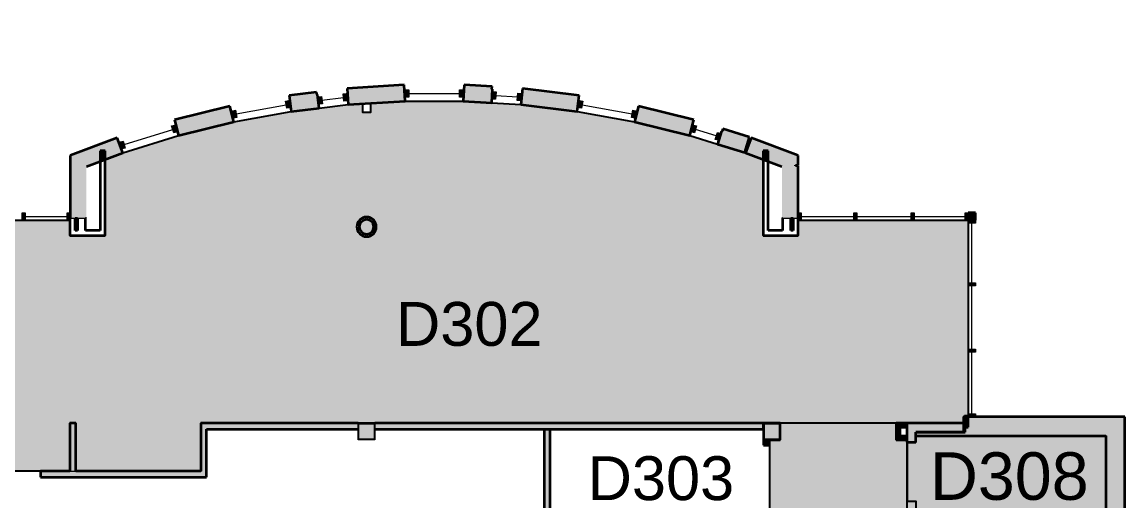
# Model space of a CAD drawing. Extents: x 2 to 4630, y -56 to 2885.
# Drawn here: x 3726 to 4630, y 2480 to 2873 of the extents above; entities that cross this region are included whole.
import ezdxf

# ---------------------------------------------------------------- set-up
doc = ezdxf.new("R2010")
doc.units = 0
doc.header["$LTSCALE"] = 0.004
doc.header["$MEASUREMENT"] = 0
doc.layers.add('CORRIDOR HATCH', color=253, linetype='CONTINUOUS')
doc.layers.add('SOLID', color=7, linetype='CONTINUOUS')
for name, color, linetype, lineweight in [('S-COLS', 7, 'CONTINUOUS', 9), ('TEXT', 7, 'CONTINUOUS', 0), ('WALL', 7, 'CONTINUOUS', 0), ('WALLS', 7, 'CONTINUOUS', 0)]:
    doc.layers.add(name, color=color, linetype=linetype, lineweight=lineweight)
doc.styles.add('style1', font='arial.ttf')
doc.styles.add('style3', font='arial.ttf')

# ---------------------------------------------------------------- blocks, each defined once
blk = doc.blocks.new('Column - Architectural - Gypsum Fire Rating Wrap - 16mm Type X Gypsum - 350x350_1-95-Third Floor Plan')
at = {"layer": 'S-COLS'}
for p, q in [((-175, 175), (175, 175)), ((-175, -175), (-175, 175)), ((-175, 159), (175, 159)), ((-159, -159), (-159, 159)), ((159, 159), (159, -159)), ((175, 175), (175, -175)), ((175, -159), (-175, -159)), ((175, -175), (-175, -175))]:
    blk.add_line(p, q, dxfattribs=at)
blk = doc.blocks.new('Column - Architectural - Gypsum Fire Rating Wrap - 16mm Type X Gypsum - 350x350_1-85-Third Floor Plan')
at = {"layer": 'S-COLS'}
for p, q in [((-175, 175), (175, 175)), ((-175, -175), (-175, 175)), ((-175, 159), (175, 159)), ((-159, -159), (-159, 159)), ((159, 159), (159, -159)), ((175, 175), (175, -175)), ((175, -159), (-175, -159)), ((175, -175), (-175, -175))]:
    blk.add_line(p, q, dxfattribs=at)
blk = doc.blocks.new('A$C0491718D')
at = {"layer": 'SOLID'}
blk.add_hatch(color=256, dxfattribs=at).paths.add_polyline_path([(0, 0), (-5.98, 0), (-5.98, 5.98), (0, 5.98)])
at = {"layer": 'WALLS'}
for points in [[(-5.98, 167.33), (0, 167.33), (0, 164.81), (-5.98, 164.81)], [(-5.98, 114.31), (0, 114.31), (0, 111.79), (-5.98, 111.79)], [(-5.98, 60.03), (0, 60.03), (0, 57.51), (-5.98, 57.51)], [(-145.56, 0), (-145.56, 5.98), (-143.04, 5.98), (-143.04, 0)], [(-99.77, 0), (-99.77, 5.98), (-97.25, 5.98), (-97.25, 0)], [(-52.78, 0), (-52.78, 5.98), (-50.26, 5.98), (-50.26, 0)], [(-8.5, 0), (-8.5, 5.98), (-5.98, 5.98), (-5.98, 0)], [(-5.98, 8.5), (0, 8.5), (0, 5.98), (-5.98, 5.98)]]:
    blk.add_hatch(color=256, dxfattribs=at).paths.add_polyline_path(points)
for p, q in [((-2.99, 164.81), (-2.99, 114.31)), ((-2.99, 111.79), (-2.99, 60.03)), ((-2.99, 57.51), (-2.99, 8.5)), ((-143.04, 2.99), (-99.77, 2.99)), ((-97.25, 2.99), (-52.78, 2.99)), ((-50.26, 2.99), (-8.5, 2.99))]:
    blk.add_line(p, q, dxfattribs=at)
at = {"layer": 'WALLS', "lineweight": 35}
for p, q in [((-145.33, 4.53), (-145.58, 4.53)), ((-145.56, 5.98), (-145.56, 0)), ((-5.98, 0), (-5.98, 5.98)), ((-5.98, 5.98), (0, 5.98)), ((-5.98, 5.98), (0, 5.98)), ((0, 0), (-5.98, 0)), ((0, 5.98), (0, 0))]:
    blk.add_line(p, q, dxfattribs=at)
at = {"layer": 'WALLS'}
for points in [[(0, 167.33), (-5.98, 167.33), (-5.98, 164.81), (0, 164.81)], [(0, 114.31), (-5.98, 114.31), (-5.98, 111.79), (0, 111.79)], [(0, 60.03), (-5.98, 60.03), (-5.98, 57.51), (0, 57.51)], [(-145.56, 5.98), (-145.56, 0), (-143.04, 0), (-143.04, 5.98)], [(-99.77, 5.98), (-99.77, 0), (-97.25, 0), (-97.25, 5.98)], [(-52.78, 5.98), (-52.78, 0), (-50.26, 0), (-50.26, 5.98)], [(-8.5, 5.98), (-8.5, 0), (-5.98, 0), (-5.98, 5.98)], [(0, 8.5), (-5.98, 8.5), (-5.98, 5.98), (0, 5.98)]]:
    blk.add_lwpolyline(points, close=True, dxfattribs=at)

msp = doc.modelspace()

# ---------------------------------------------------------------- hatches: boundary and pattern name
at = {"layer": 'CORRIDOR HATCH'}
h = msp.add_hatch(color=256, dxfattribs=at)
h.dxf.hatch_style = 1
h.paths.add_polyline_path([(3115.78, 700.5), (3115.78, 688.5), (3109.78, 688.5), (3109.78, 520.5), (3373.78, 520.5), (3373.78, 688.5), (3187.78, 688.5), (3187.78, 700.5)])
h.paths.add_polyline_path([(1087.78, 688.5), (1087.78, 520.5), (1357.78, 520.5), (1357.78, 688.5), (1351.78, 688.5), (1351.78, 700.5), (1279.78, 700.5), (1279.78, 688.5)])
h.paths.add_polyline_path([(2029.78, 2872.5), (2029.78, 2704.5), (2221.78, 2704.5), (2221.78, 2692.5), (2293.78, 2692.5), (2293.78, 2704.5), (2307.53, 2704.5), (2307.53, 2872.5)])
h.paths.add_polyline_path([(4459.02, 2532.88), (4459.02, 2527.68), (4451.78, 2527.68), (4451.78, 2479.42), (4459.02, 2479.42), (4459.02, 2289.85), (4614.69, 2289.85), (4614.69, 2532.88)])
h.paths.add_polyline_path([(4347.75, 2543.39), (4347.75, 2529.61), (4338.86, 2529.61), (4338.86, 2525.33), (4338.86, 2207.39), (4347.75, 2207.39), (4347.75, 2193.61), (4338.86, 2193.61), (4338.86, 1973.16), (4307.37, 1973.16), (4307.37, 1797.13), (4338.86, 1797.13), (4338.86, 1535.39), (4347.75, 1535.39), (4347.75, 1521.61), (4338.86, 1521.61), (4338.86, 1439.2), (4299.49, 1439.2), (4299.49, 1392.9), (4338.86, 1392.9), (4338.86, 1388.02), (4299.49, 1388.02), (4299.49, 1307.31), (4338.86, 1307.31), (4338.86, 1199.39), (4347.75, 1199.39), (4347.75, 1185.61), (4338.86, 1185.61), (4338.86, 863.39), (4347.75, 863.39), (4347.75, 849.61), (4442.88, 849.61), (4442.88, 863.39), (4535.08, 863.39), (4535.08, 965.76), (4451.78, 965.76), (4451.78, 1185.61), (4442.88, 1185.61), (4442.88, 1199.39), (4451.78, 1199.39), (4451.78, 1521.61), (4442.88, 1521.61), (4442.88, 1535.39), (4451.78, 1535.39), (4497.96, 1535.39), (4497.96, 1540.67), (4501.89, 1540.67), (4501.89, 1852.34), (4497.96, 1852.34), (4497.96, 1857.61), (4442.88, 1857.61), (4442.88, 1871.39), (4451.78, 1871.39), (4451.78, 2193.61), (4442.88, 2193.61), (4442.88, 2207.39), (4451.78, 2207.39), (4451.78, 2529.61), (4442.88, 2529.61), (4442.88, 2543.39)])
h.paths.add_polyline_path([(3385.78, 701.63), (3669, 701.63), (3669, 702.82), (3682.78, 702.82), (3682.78, 681.16), (3683.56, 683), (3692.06, 682.99), (3765.05, 682.99), (3765.05, 695.76), (3793.98, 695.76), (3793.98, 633.28), (3808.48, 627.79), (3854.06, 613.61), (3899.44, 602.45), (3946.4, 593.86), (3969.6, 591.05), (3993.28, 588.19), (4004.79, 587.5), (4004.79, 594.78), (4012.21, 594.78), (4012.21, 587.05), (4039.92, 585.38), (4087.67, 585.38), (4111.02, 586.79), (4134.81, 588.24), (4181.2, 593.86), (4228.16, 602.45), (4273.54, 613.62), (4296.29, 620.68), (4318.64, 627.63), (4333.61, 633.28), (4333.61, 695.76), (4362.55, 695.76), (4362.55, 683), (4501.89, 683), (4501.89, 844.34), (4498.07, 844.34), (4498.07, 849.61), (4442.88, 849.61), (4347.75, 849.61), (4154.14, 849.61), (4154.14, 883.87), (4093.13, 883.87), (4093.13, 849.61), (3744.14, 849.61), (3744.14, 885.05), (3682.78, 885.05), (3682.78, 864.3), (3682.78, 842.19), (3669, 842.19), (3669, 842.98), (3385.78, 842.98)])
h.paths.add_polyline_path([(3385.78, 2691.38), (3669, 2691.38), (3669, 2690.19), (3682.78, 2690.19), (3682.78, 2711.84), (3683.56, 2710.01), (3692.06, 2710.02), (3765.05, 2710.01), (3765.05, 2697.25), (3793.98, 2697.25), (3793.98, 2759.73), (3808.48, 2765.21), (3854.06, 2779.39), (3899.44, 2790.56), (3946.4, 2799.15), (3969.6, 2801.96), (3993.28, 2804.81), (4004.98, 2805.52), (4004.98, 2798.54), (4011.83, 2798.54), (4011.83, 2805.93), (4039.92, 2807.63), (4087.67, 2807.63), (4111.11, 2806.22), (4134.81, 2804.77), (4181.2, 2799.15), (4228.16, 2790.56), (4273.54, 2779.39), (4296.2, 2772.36), (4318.64, 2765.38), (4333.61, 2759.73), (4333.61, 2697.25), (4362.55, 2697.25), (4362.55, 2710.01), (4501.89, 2710.01), (4501.89, 2549.08), (4501.89, 2548.67), (4498.07, 2548.67), (4498.07, 2543.39), (4442.88, 2543.39), (4347.75, 2543.39), (3872.29, 2543.39), (3872.29, 2504.02), (3769.93, 2504.02), (3769.93, 2543.39), (3765.05, 2543.39), (3765.05, 2504.02), (3682.78, 2504.02), (3682.78, 2550.82), (3669, 2550.82), (3669, 2550.03), (3385.78, 2550.03)])
h.paths.add_polyline_path([(2929.78, 2548.5), (2929.78, 1937.5), (2905.78, 1937.5), (2905.78, 1872.5), (2929.78, 1872.5), (2929.78, 1601.5), (2905.78, 1601.5), (2905.78, 1536.5), (2929.78, 1536.5), (2929.78, 1265.5), (2905.78, 1265.5), (2905.78, 1200.5), (2929.78, 1200.5), (2929.78, 844.5), (3025.78, 844.5), (3025.78, 862.5), (3041.78, 862.5), (3041.78, 904.5), (3025.78, 904.5), (3025.78, 1479.5), (3043.78, 1479.5), (3043.78, 1519.5), (3025.78, 1519.5), (3025.78, 1819.5), (3037.78, 1819.5), (3037.78, 1861.5), (3025.78, 1861.5), (3025.78, 2155.5), (3037.78, 2155.5), (3037.78, 2197.5), (3025.78, 2197.5), (3025.78, 2482.5), (3037.78, 2482.5), (3037.78, 2524.5), (3025.78, 2524.5), (3025.78, 2548.5)])
h.paths.add_polyline_path([(2367.78, 2548.5), (2367.78, 1800.5), (2349.78, 1800.5), (2349.78, 1758.5), (2367.78, 1758.5), (2367.78, 844.5), (2473.78, 844.5), (2473.78, 2548.5)])
h.paths.add_polyline_path([(1009.78, 2548.5), (1009.78, 844.5), (913.78, 844.5), (913.78, 2037.93), (911.35, 2037.93), (897.21, 2054.18), (750.53, 2054.18), (457.78, 2054.18), (457.78, 2192.53), (913.78, 2192.5), (913.78, 2548.5)])
h.paths.add_polyline_path([(361.78, 2548.5), (361.78, 2106.5), (319.78, 2106.5), (319.78, 2040.5), (361.78, 2040.5), (361.78, 1520.53), (342.28, 1520.53), (342.28, 1479.75), (361.78, 1479.75), (361.78, 908.5), (341.78, 908.5), (341.78, 868.5), (361.78, 868.5), (361.78, 844.5), (457.78, 844.5), (457.78, 1064), (457.78, 1233), (457.78, 2054.18), (457.78, 2192.53), (457.78, 2548.5)])
h.paths.add_polyline_path([(184.78, 844.49), (184.78, 700.49), (255.03, 700.5), (361.78, 700.5), (361.78, 634.5), (505.78, 634.5), (505.78, 700.5), (865.78, 700.5), (865.78, 644.5), (1009.78, 644.5), (1009.78, 700.5), (2377.78, 700.5), (2377.78, 634.5), (2521.78, 634.5), (2521.78, 700.5), (2881.78, 700.5), (2881.78, 634.5), (3025.78, 634.5), (3025.78, 700.5), (3385.78, 700.5), (3385.78, 844.5), (3025.78, 844.5), (2929.78, 844.5), (2473.78, 844.5), (2367.78, 844.5), (1009.78, 844.47), (913.78, 844.5), (457.78, 844.5), (361.78, 844.5)])
h.paths.add_polyline_path([(81.78, 2872.5), (81.78, 2704.5), (269.78, 2704.5), (269.78, 2692.5), (346.78, 2692.5), (346.78, 2704.5), (349.78, 2704.5), (349.78, 2872.5)])
h.paths.add_polyline_path([(184.78, 2692.5), (184.78, 2548.5), (361.78, 2548.5), (457.78, 2548.5), (913.78, 2548.5), (1009.78, 2548.5), (1622.56, 2548.5), (1622.56, 2529.5), (1684.78, 2529.5), (1684.78, 2548.5), (1702.81, 2548.5), (1702.81, 2524.5), (1736.78, 2524.5), (1736.78, 2548.5), (2367.78, 2548.5), (2473.78, 2548.5), (2929.78, 2548.5), (3025.78, 2548.5), (3361.78, 2548.5), (3385.78, 2548.5), (3385.78, 2692.5), (3025.78, 2692.5), (3025.78, 2750), (2881.78, 2750), (2881.78, 2692.5), (2521.78, 2692.5), (2521.78, 2750), (2377.78, 2750), (2377.78, 2692.5), (2017.78, 2692.5), (2017.78, 2750), (1885.78, 2750), (1885.78, 2692.5), (1510.53, 2692.5), (1510.53, 2745.25), (1366.53, 2745.25), (1366.53, 2692.5), (1110.53, 2692.5), (1110.53, 2704.5), (1062.53, 2704.5), (1062.53, 2692.5), (1009.78, 2692.5), (1009.78, 2750), (361.78, 2750), (361.78, 2692.5), (346.78, 2692.5), (269.78, 2692.5)])
at = {"layer": 'SOLID'}
for points in [[(3967.39, 2815.05), (3944.8, 2812.31), (3946.4, 2799.15), (3969.6, 2801.96), (3968.25, 2813.13), (3967.63, 2813.05)], [(4039.12, 2820.87), (3992.48, 2818.05), (3993.28, 2804.81), (4039.92, 2807.63)], [(4087.67, 2807.63), (4111.11, 2806.22), (4111.79, 2817.45), (4111.16, 2817.49), (4111.28, 2819.49), (4088.47, 2820.87)], [(4134.81, 2804.77), (4181.2, 2799.15), (4182.8, 2812.31), (4136.4, 2817.93)], [(3854.06, 2779.39), (3899.44, 2790.56), (3896.27, 2803.43), (3850.9, 2792.27)], [(4276.71, 2792.27), (4231.33, 2803.43), (4228.16, 2790.56), (4273.54, 2779.39)], [(3803.79, 2777.62), (3778.54, 2768.06), (3778.54, 2753.88), (3789.73, 2758.12), (3789.73, 2766.81), (3793.98, 2766.81), (3793.98, 2759.73), (3808.48, 2765.21)], [(4296.2, 2772.36), (4318.64, 2765.38), (4322.58, 2778.04), (4300.74, 2784.83), (4300.14, 2782.92), (4299.54, 2783.1)], [(4349.04, 2753.89), (4362.3, 2763.04), (4323.82, 2777.61), (4319.12, 2765.21), (4333.61, 2759.73), (4333.61, 2766.81), (4337.86, 2766.81), (4337.86, 2758.12)], [(3765.28, 2763.04), (3765.28, 2711.46), (3769.3, 2711.46), (3771.3, 2711.46), (3777.91, 2711.46), (3778.54, 2711.46), (3778.54, 2753.88), (3778.54, 2768.06)], [(3793.98, 2759.73), (3793.98, 2766.81), (3789.73, 2766.81), (3789.73, 2758.12)], [(4337.86, 2758.12), (4337.86, 2766.81), (4333.61, 2766.81), (4333.61, 2759.73)], [(4349.04, 2753.89), (4349.04, 2711.46), (4349.68, 2711.46), (4356.3, 2711.46), (4358.3, 2711.46), (4362.3, 2711.46), (4362.3, 2754.42), (4360.29, 2754.42), (4360.29, 2755.05), (4362.3, 2755.05), (4362.3, 2763.04)], [(4001.48, 2543.39), (3872.29, 2543.39), (3872.29, 2538.51), (3877.17, 2538.51), (4001.48, 2538.51)], [(4015.26, 2529.61), (4015.26, 2543.39), (4006.36, 2543.39), (4001.48, 2543.39), (4001.48, 2529.61), (4006.36, 2529.61)], [(4333.97, 2543.39), (4015.26, 2543.39), (4015.26, 2538.51), (4333.97, 2538.51)], [(4347.75, 2529.61), (4347.75, 2543.39), (4333.97, 2543.39), (4333.97, 2529.61), (4338.86, 2529.61)], [(4451.78, 2543.39), (4442.88, 2543.39), (4442.88, 2540.24), (4446.03, 2540.24), (4451.78, 2540.24)], [(4498.07, 2532.88), (4614.69, 2532.88), (4630.48, 2532.88), (4630.48, 2548.67), (4501.89, 2548.67), (4501.89, 2540.13), (4499.37, 2540.13), (4499.37, 2536.15), (4498.07, 2536.15), (4498.07, 2536.03)], [(4498.74, 2543.39), (4498.74, 2548.67), (4498.07, 2548.67), (4498.07, 2543.39)], [(4499.37, 2540.13), (4498.74, 2540.13), (4498.74, 2543.39), (4498.07, 2543.39), (4498.07, 2536.15), (4499.37, 2536.15)], [(4501.89, 2549.08), (4498.74, 2549.08), (4498.74, 2548.67), (4501.89, 2548.67)], [(4498.74, 2548.67), (4498.74, 2543.39), (4499.37, 2543.39), (4499.37, 2540.13), (4501.89, 2540.13), (4501.89, 2548.67)], [(4501.89, 2548.67), (4498.74, 2548.67), (4498.74, 2543.39), (4499.37, 2543.39), (4499.37, 2540.13), (4501.89, 2540.13)], [(4498.74, 2540.13), (4499.37, 2540.13), (4499.37, 2543.39), (4498.74, 2543.39)], [(4499.37, 2540.13), (4499.37, 2543.39), (4498.74, 2543.39), (4498.74, 2540.13)], [(3872.29, 2538.51), (3872.29, 2504.02), (3872.29, 2499.14), (3877.17, 2499.14), (3877.17, 2538.51)], [(4159.02, 1973.16), (4159.02, 1978.04), (4159.02, 2086.23), (4159.02, 2091.11), (4159.02, 2199.3), (4159.02, 2204.18), (4159.02, 2312.37), (4159.02, 2317.25), (4159.02, 2425.45), (4159.02, 2430.33), (4159.02, 2538.51), (4154.14, 2538.51), (4154.14, 1973.16)], [(4442.88, 2540.24), (4442.88, 2529.61), (4446.03, 2529.61), (4446.03, 2532.76), (4446.03, 2540.24)], [(4498.07, 2536.03), (4459.02, 2536.03), (4459.02, 2532.88), (4498.07, 2532.88)], [(4333.97, 2529.61), (4333.97, 2525.33), (4338.86, 2525.33), (4338.86, 2529.61)], [(4446.03, 2529.61), (4451.78, 2529.61), (4451.78, 2532.76), (4446.03, 2532.76)], [(4614.69, 2532.88), (4614.69, 2289.85), (4614.69, 2282.61), (4614.69, 2279.46), (4614.69, 2140.51), (4614.69, 2132), (4614.69, 2092.52), (4628.46, 2092.52), (4630.48, 2092.52), (4630.48, 2532.88)], [(3872.29, 2504.02), (3769.93, 2504.02), (3765.05, 2504.02), (3740.77, 2504.02), (3740.77, 2499.14), (3872.29, 2499.14)]]:
    msp.add_hatch(color=256, dxfattribs=at).paths.add_polyline_path(points, flags=0)
for points in [[(3989.08, 2813.54), (3989.8, 2807.6), (3992.3, 2807.9), (3991.58, 2813.84)], [(4040.43, 2816.8), (4040.43, 2810.82), (4042.95, 2810.82), (4042.95, 2816.8)], [(4084.64, 2816.8), (4084.64, 2810.82), (4087.16, 2810.82), (4087.16, 2816.8)], [(4112.05, 2815.33), (4111.69, 2809.36), (4114.21, 2809.2), (4114.57, 2815.18)], [(4132.35, 2814.1), (4131.99, 2808.13), (4134.5, 2807.98), (4134.86, 2813.95)], [(3941.77, 2807.62), (3942.84, 2801.73), (3945.32, 2802.19), (3944.24, 2808.07)], [(3968.89, 2811.09), (3969.61, 2805.15), (3972.11, 2805.46), (3971.39, 2811.4)], [(4183.34, 2808.08), (4182.26, 2802.19), (4184.74, 2801.74), (4185.82, 2807.62)], [(3898.27, 2799.66), (3899.35, 2793.78), (3901.83, 2794.23), (3900.75, 2800.12)], [(4226.83, 2800.12), (4225.75, 2794.23), (4228.23, 2793.78), (4229.31, 2799.67)], [(3848.45, 2787.25), (3850.23, 2781.53), (3852.63, 2782.28), (3850.86, 2788)], [(4277.37, 2781.53), (4279.14, 2787.25), (4276.74, 2788), (4274.96, 2782.28)], [(4296.76, 2775.5), (4298.54, 2781.21), (4296.14, 2781.96), (4294.36, 2776.25)], [(3806.23, 2774.12), (3808.01, 2768.4), (3810.42, 2769.15), (3808.64, 2774.86)], [(3769.93, 2543.39), (3765.05, 2543.39), (3765.05, 2504.02), (3769.93, 2504.02)]]:
    msp.add_hatch(color=256, dxfattribs=at).paths.add_polyline_path(points)
h = msp.add_hatch(color=256, dxfattribs=at)
edge = h.paths.add_edge_path(flags=0)
edge.add_arc((4008.37, 2704.5), 6, -270, -90, ccw=False)
edge.add_line((4008.37, 2710.5), (4008.37, 2712.5))
edge.add_arc((4008.37, 2704.5), 8, 90, 270)
edge.add_line((4008.37, 2696.5), (4008.37, 2698.5))
h = msp.add_hatch(color=256, dxfattribs=at)
edge = h.paths.add_edge_path(flags=0)
edge.add_arc((4008.37, 2704.5), 8, -90, 90)
edge.add_line((4008.37, 2712.5), (4008.37, 2710.5))
edge.add_arc((4008.37, 2704.5), 6, -90, 90, ccw=False)
edge.add_line((4008.37, 2698.5), (4008.37, 2696.5))
h = msp.add_hatch(color=256, dxfattribs=at)
h.paths.add_polyline_path([(4498.07, 2543.39), (4451.78, 2543.39), (4451.78, 2527.68), (4459.02, 2527.68), (4459.02, 2536.15), (4498.07, 2536.15)])
h.paths.add_polyline_path([(4459.02, 2464.77), (4459.02, 2466.42), (4459.02, 2479.42), (4451.78, 2479.42), (4451.78, 2282.61), (4456.66, 2282.61), (4614.69, 2282.61), (4614.69, 2289.85), (4459.03, 2289.85), (4459.02, 2289.85)])
at = {"layer": 'WALLS'}
for points in [[(3725.77, 2716), (3725.77, 2710.01), (3728.29, 2710.01), (3728.29, 2716)], [(3762.76, 2716), (3762.76, 2710.01), (3765.28, 2710.01), (3765.28, 2716)]]:
    msp.add_hatch(color=256, dxfattribs=at).paths.add_polyline_path(points)

# ---------------------------------------------------------------- linework, layer by layer
at = {"layer": 'CORRIDOR HATCH'}
for points in [[(3692.06, 2710.02), (3765.05, 2710.01), (3765.05, 2697.25), (3793.98, 2697.25), (3793.98, 2759.73), (3808.48, 2765.21), (3854.06, 2779.39), (3899.44, 2790.56), (3946.4, 2799.15), (3969.6, 2801.96), (3993.28, 2804.81), (4004.98, 2805.52), (4004.98, 2798.54), (4011.83, 2798.54), (4011.83, 2805.93), (4039.92, 2807.63), (4087.67, 2807.63), (4111.11, 2806.22), (4134.81, 2804.77), (4181.2, 2799.15), (4228.16, 2790.56), (4273.54, 2779.39), (4296.2, 2772.36), (4318.64, 2765.38), (4333.61, 2759.73), (4333.61, 2697.25), (4362.55, 2697.25), (4362.55, 2710.01), (4501.89, 2710.01), (4501.89, 2549.08), (4501.89, 2548.67), (4498.07, 2548.67), (4498.07, 2543.39), (4442.88, 2543.39), (4347.75, 2543.39), (3872.29, 2543.39), (3872.29, 2504.02), (3769.93, 2504.02), (3769.93, 2543.39), (3765.05, 2543.39), (3765.05, 2504.02), (3682.78, 2504.02)], [(4451.78, 2207.39), (4451.78, 2529.61), (4442.88, 2529.61), (4442.88, 2543.39), (4347.75, 2543.39), (4347.75, 2529.61), (4338.86, 2529.61), (4338.86, 2525.33), (4338.86, 2207.39)]]:
    msp.add_lwpolyline(points, dxfattribs=at)
msp.add_lwpolyline([(4459.02, 2532.88), (4459.02, 2527.68), (4451.78, 2527.68), (4451.78, 2479.42), (4459.02, 2479.42), (4459.02, 2289.85), (4614.69, 2289.85), (4614.69, 2532.88)], close=True, dxfattribs=at)
at = {"layer": 'WALL', "lineweight": 35}
for p, q in [((3967.39, 2815.05), (3944.8, 2812.31)), ((3967.63, 2813.05), (3967.39, 2815.05)), ((4039.12, 2820.87), (3992.48, 2818.05)), ((3992.48, 2818.05), (3993.28, 2804.81)), ((4039.92, 2807.63), (4039.12, 2820.87)), ((4088.47, 2820.87), (4087.67, 2807.63)), ((4111.28, 2819.49), (4088.47, 2820.87)), ((4111.11, 2806.22), (4111.79, 2817.45)), ((4111.16, 2817.49), (4111.28, 2819.49)), ((4111.79, 2817.45), (4111.16, 2817.49)), ((4136.4, 2817.93), (4134.81, 2804.77)), ((4182.8, 2812.31), (4136.4, 2817.93)), ((3944.8, 2812.31), (3946.4, 2799.15)), ((3968.25, 2813.13), (3967.63, 2813.05)), ((3969.6, 2801.96), (3968.25, 2813.13)), ((3993.28, 2804.81), (4039.92, 2807.63)), ((4087.67, 2807.63), (4111.11, 2806.22)), ((4134.81, 2804.77), (4181.2, 2799.15)), ((4181.2, 2799.15), (4182.8, 2812.31)), ((3896.27, 2803.43), (3850.9, 2792.27)), ((3899.44, 2790.56), (3896.27, 2803.43)), ((3946.4, 2799.15), (3969.6, 2801.96)), ((4231.33, 2803.43), (4228.16, 2790.56)), ((4276.71, 2792.27), (4231.33, 2803.43)), ((3850.9, 2792.27), (3854.06, 2779.39)), ((3854.06, 2779.39), (3899.44, 2790.56)), ((4228.16, 2790.56), (4273.54, 2779.39)), ((4273.54, 2779.39), (4276.71, 2792.27)), ((3803.79, 2777.62), (3765.28, 2763.04)), ((3808.48, 2765.21), (3803.79, 2777.62)), ((4299.54, 2783.1), (4296.2, 2772.36)), ((4300.14, 2782.92), (4299.54, 2783.1)), ((4300.74, 2784.83), (4300.14, 2782.92)), ((4322.58, 2778.04), (4300.74, 2784.83)), ((4318.64, 2765.38), (4322.58, 2778.04)), ((4323.82, 2777.61), (4319.12, 2765.21)), ((4362.3, 2763.04), (4323.82, 2777.61)), ((4296.2, 2772.36), (4318.64, 2765.38)), ((3765.28, 2763.04), (3765.28, 2711.46)), ((3778.54, 2753.88), (3808.48, 2765.21)), ((3789.73, 2766.81), (3789.73, 2701.5)), ((3793.98, 2766.81), (3789.73, 2766.81)), ((3793.98, 2697.25), (3793.98, 2766.81)), ((4319.12, 2765.21), (4349.04, 2753.89)), ((4333.61, 2766.81), (4333.61, 2697.25)), ((4337.86, 2766.81), (4333.61, 2766.81)), ((4337.86, 2701.5), (4337.86, 2766.81)), ((4362.3, 2755.05), (4362.3, 2763.04)), ((4360.29, 2754.42), (4360.29, 2755.05)), ((4360.29, 2755.05), (4362.3, 2755.05)), ((4362.3, 2754.42), (4360.29, 2754.42)), ((4362.3, 2711.46), (4362.3, 2754.42)), ((4507.88, 2716), (4501.89, 2716)), ((4501.89, 2716), (4501.89, 2710.01)), ((4507.88, 2710.01), (4507.88, 2716)), ((3765.28, 2711.46), (3765.05, 2711.46)), ((3765.05, 2711.46), (3765.05, 2697.25)), ((3769.3, 2711.46), (3771.3, 2711.46)), ((3769.3, 2701.5), (3769.3, 2711.46)), ((3771.3, 2711.46), (3771.3, 2701.5)), ((3777.91, 2711.46), (3778.54, 2711.46)), ((3777.91, 2701.5), (3777.91, 2711.46)), ((4349.04, 2711.46), (4349.68, 2711.46)), ((4349.68, 2711.46), (4349.68, 2701.5)), ((4356.3, 2711.46), (4358.3, 2711.46)), ((4356.3, 2701.5), (4356.3, 2711.46)), ((4358.3, 2711.46), (4358.3, 2701.5)), ((4362.55, 2711.46), (4362.3, 2711.46)), ((4362.55, 2697.25), (4362.55, 2711.46)), ((4501.89, 2710.01), (4507.88, 2710.01)), ((3765.05, 2697.25), (3793.98, 2697.25)), ((3771.3, 2701.5), (3769.3, 2701.5)), ((3789.73, 2701.5), (3777.91, 2701.5)), ((4333.61, 2697.25), (4362.55, 2697.25)), ((4349.68, 2701.5), (4337.86, 2701.5)), ((4358.3, 2701.5), (4356.3, 2701.5)), ((3765.05, 2543.39), (3765.05, 2504.02)), ((3769.93, 2543.39), (3765.05, 2543.39)), ((3769.93, 2504.02), (3769.93, 2543.39)), ((4001.48, 2543.39), (3872.29, 2543.39)), ((3872.29, 2543.39), (3872.29, 2504.02)), ((4333.97, 2543.39), (4015.26, 2543.39)), ((4347.75, 2543.39), (4333.97, 2543.39)), ((4333.97, 2543.39), (4333.97, 2529.61)), ((4333.97, 2538.51), (4333.97, 2543.39)), ((4347.75, 2529.61), (4347.75, 2543.39)), ((4442.88, 2543.39), (4442.88, 2529.61)), ((4499.37, 2543.39), (4442.88, 2543.39)), ((4451.78, 2527.68), (4451.78, 2543.39)), ((4630.48, 2548.67), (4498.07, 2548.67)), ((4498.07, 2548.67), (4498.07, 2536.03)), ((4501.89, 2549.08), (4498.74, 2549.08)), ((4498.74, 2549.08), (4498.74, 2540.13)), ((4499.37, 2536.15), (4499.37, 2543.39)), ((4501.89, 2540.13), (4501.89, 2549.08)), ((4630.48, 2092.52), (4630.48, 2548.67)), ((3877.17, 2538.51), (4001.48, 2538.51)), ((3877.17, 2499.14), (3877.17, 2538.51)), ((4015.26, 2538.51), (4333.97, 2538.51)), ((4154.14, 2538.51), (4154.14, 1973.16)), ((4159.02, 2430.33), (4159.02, 2538.51)), ((4446.03, 2540.24), (4451.78, 2540.24)), ((4446.03, 2532.76), (4446.03, 2540.24)), ((4459.02, 2527.68), (4459.02, 2536.15)), ((4459.02, 2536.15), (4499.37, 2536.15)), ((4498.07, 2536.03), (4459.02, 2536.03)), ((4498.74, 2540.13), (4501.89, 2540.13)), ((4333.97, 2529.61), (4333.97, 2525.33)), ((4333.97, 2525.33), (4338.86, 2525.33)), ((4338.86, 2525.33), (4338.86, 2529.61)), ((4338.86, 2529.61), (4347.75, 2529.61)), ((4442.88, 2529.61), (4451.78, 2529.61)), ((4451.78, 2532.76), (4446.03, 2532.76)), ((4451.78, 2527.68), (4459.02, 2527.68)), ((4459.02, 2532.88), (4614.69, 2532.88)), ((4614.69, 2532.88), (4614.69, 2289.85)), ((3765.05, 2504.02), (3740.77, 2504.02)), ((3740.77, 2504.02), (3740.77, 2499.14)), ((3740.77, 2499.14), (3877.17, 2499.14)), ((3872.29, 2504.02), (3769.93, 2504.02))]:
    msp.add_line(p, q, dxfattribs=at)
at = {"layer": 'WALL'}
for p, q in [((4042.95, 2813.81), (4084.64, 2813.81)), ((3901.29, 2797.17), (3942.3, 2804.68)), ((3971.75, 2808.43), (3989.44, 2810.57)), ((4004.98, 2805.52), (4004.98, 2798.54)), ((4011.83, 2798.54), (4011.83, 2805.93)), ((4114.39, 2812.19), (4132.17, 2811.12)), ((4185.28, 2804.68), (4226.29, 2797.18)), ((4004.98, 2798.54), (4011.83, 2798.54)), ((3809.53, 2772.01), (3849.34, 2784.39)), ((4295.25, 2779.11), (4278.25, 2784.39)), ((3765.28, 2711.46), (3769.3, 2711.46)), ((3771.3, 2711.46), (3777.91, 2711.46)), ((4349.68, 2711.46), (4356.3, 2711.46)), ((4358.3, 2711.46), (4362.3, 2711.46)), ((3765.05, 2504.02), (3769.93, 2504.02))]:
    msp.add_line(p, q, dxfattribs=at)
for points in [[(3989.8, 2807.6), (3989.08, 2813.54), (3991.58, 2813.84), (3992.3, 2807.9)], [(4040.43, 2810.82), (4040.43, 2816.8), (4042.95, 2816.8), (4042.95, 2810.82)], [(4084.64, 2810.82), (4084.64, 2816.8), (4087.16, 2816.8), (4087.16, 2810.82)], [(4111.69, 2809.36), (4112.05, 2815.33), (4114.57, 2815.18), (4114.21, 2809.2)], [(4131.99, 2808.13), (4132.35, 2814.1), (4134.86, 2813.95), (4134.5, 2807.98)], [(3942.84, 2801.73), (3941.77, 2807.62), (3944.24, 2808.07), (3945.32, 2802.19)], [(3969.61, 2805.15), (3968.89, 2811.09), (3971.39, 2811.4), (3972.11, 2805.46)], [(4182.26, 2802.19), (4183.34, 2808.08), (4185.82, 2807.62), (4184.74, 2801.74)], [(3899.35, 2793.78), (3898.27, 2799.66), (3900.75, 2800.12), (3901.83, 2794.23)], [(4225.75, 2794.23), (4226.83, 2800.12), (4229.31, 2799.67), (4228.23, 2793.78)], [(3850.23, 2781.53), (3848.45, 2787.25), (3850.86, 2788), (3852.63, 2782.28)], [(4279.14, 2787.25), (4277.37, 2781.53), (4274.96, 2782.28), (4276.74, 2788)], [(4298.54, 2781.21), (4296.76, 2775.5), (4294.36, 2776.25), (4296.14, 2781.96)], [(3808.01, 2768.4), (3806.23, 2774.12), (3808.64, 2774.86), (3810.42, 2769.15)]]:
    msp.add_lwpolyline(points, close=True, dxfattribs=at)
at = {"layer": 'WALL', "lineweight": 35}
for radius, start, end in [(8, 90, 270), (6, 90, 270), (8, 270, 90), (6, 270, 90)]:
    msp.add_arc((4008.37, 2704.5), radius, start, end, dxfattribs=at)
at = {"layer": 'WALLS'}
msp.add_line((3728.29, 2713), (3762.76, 2713), dxfattribs=at)
for points in [[(3725.77, 2710.01), (3725.77, 2716), (3728.29, 2716), (3728.29, 2710.01)], [(3762.76, 2710.01), (3762.76, 2716), (3765.28, 2716), (3765.28, 2710.01)]]:
    msp.add_lwpolyline(points, close=True, dxfattribs=at)

# ---------------------------------------------------------------- block references
at = {"layer": 'WALL', "xscale": -1, "rotation": 180}
msp.add_blockref('A$C0491718D', (4507.88, 2716), dxfattribs=at)
at = {"layer": 'WALL', "xscale": 0.03937007873992115, "yscale": 0.03937007873992115, "zscale": 0.03937007873992115, "rotation": 270}
for name, p in [('Column - Architectural - Gypsum Fire Rating Wrap - 16mm Type X Gypsum - 350x350_1-85-Third Floor Plan', (4008.37, 2536.5)), ('Column - Architectural - Gypsum Fire Rating Wrap - 16mm Type X Gypsum - 350x350_1-95-Third Floor Plan', (4340.86, 2536.5))]:
    msp.add_blockref(name, p, dxfattribs=at)

# ---------------------------------------------------------------- texts
at = {"layer": 'TEXT', "char_height": 36, "width": 30.6142, "attachment_point": 2, "line_spacing_factor": 0.965774, "style": 'style1'}
for s, insert in [('D302', (4092.63, 2642.83)), ('D303', (4249.83, 2516.26))]:
    msp.add_mtext(s, dxfattribs=dict(at, insert=insert))
at = {"layer": 'TEXT', "lineweight": 0, "insert": (4535.6, 2519.49), "char_height": 39, "width": 30.6142, "attachment_point": 2, "line_spacing_factor": 0.965774, "style": 'style3'}
msp.add_mtext('D308', dxfattribs=at)

doc.saveas('drawing.dxf')
